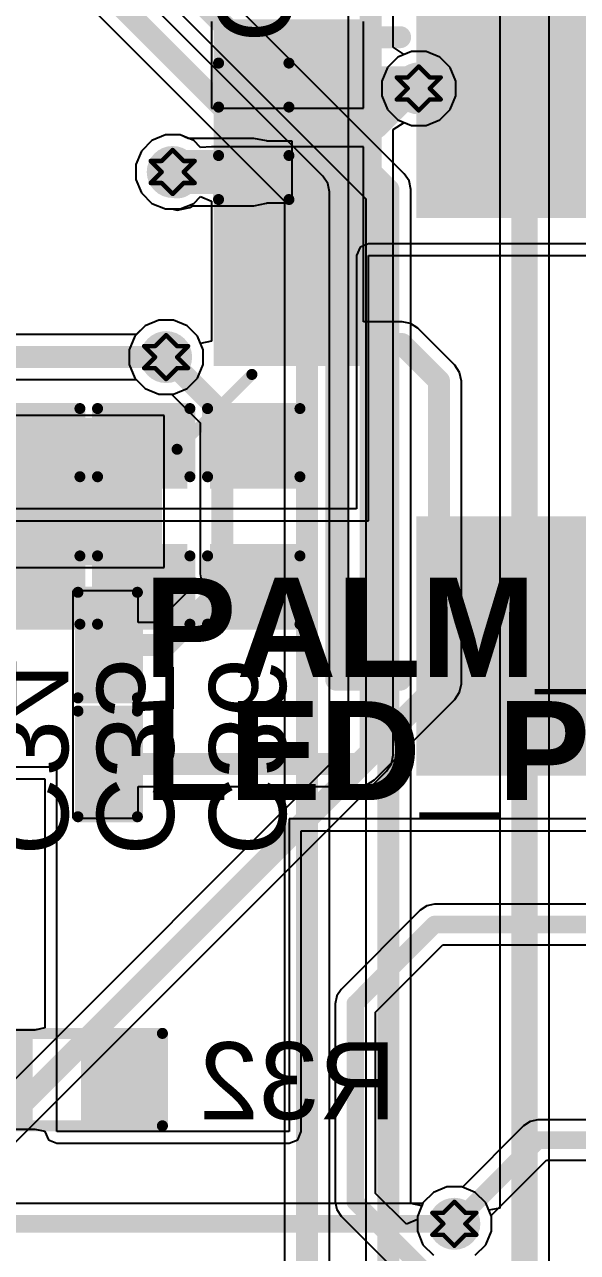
# Model space of a CAD drawing. Header units: inches. Extents: x -4 to 389, y 0 to 108.
# Drawn here: x 25.14 to 31.52, y 8.84 to 23.01 of the extents above; entities that cross this region are included whole.
import ezdxf

# ---------------------------------------------------------------- set-up
doc = ezdxf.new("R2010")
doc.units = ezdxf.units.IN
for name, color, linetype in [('Bottom Layer', 5, 'Continuous'), ('Bottom Overlay', 54, 'Continuous'), ('Bottom Paste', 16, 'Continuous'), ('Bottom Solder', 6, 'Continuous'), ('Drill Drawing', 1, 'Continuous'), ('Signal_1', 16, 'Continuous'), ('Signal_2', 76, 'Continuous'), ('Top Layer', 1, 'Continuous'), ('Top Overlay', 2, 'Continuous'), ('Top Paste', 8, 'Continuous'), ('Top Solder', 216, 'Continuous'), ('Via Holes', 16, 'Continuous')]:
    doc.layers.add(name, color=color, linetype=linetype)
doc.styles.add('Arial', font='', dxfattribs={"height": 0.2})
doc.styles.add('Arial_Bold', font='', dxfattribs={"height": 0.2})
doc.styles.get('Arial').set_extended_font_data('Arial')
doc.styles.get('Arial_Bold').set_extended_font_data('Arial', bold=True)

msp = doc.modelspace()

# ---------------------------------------------------------------- hatches: boundary and pattern name
at = {"layer": 'Bottom Layer'}
for points in [[(29.762, 20.882), (29.762, 23.672), (32.332, 23.672), (32.332, 20.882)], [(27.466, 22.479), (28.101, 22.479), (28.101, 22.022), (27.466, 22.022)], [(27.466, 21.539), (28.101, 21.539), (28.101, 21.082), (27.466, 21.082)], [(24.799, 18.479), (25.688, 18.479), (25.688, 17.717), (24.799, 17.717)], [(26.069, 18.479), (26.958, 18.479), (26.958, 17.717), (26.069, 17.717)], [(27.339, 18.479), (28.228, 18.479), (28.228, 17.717), (27.339, 17.717)], [(29.762, 14.442), (29.762, 17.232), (32.332, 17.232), (32.332, 14.442)], [(24.799, 16.955), (25.688, 16.955), (25.688, 16.193), (24.799, 16.193)], [(26.069, 16.955), (26.958, 16.955), (26.958, 16.193), (26.069, 16.193)], [(27.339, 16.955), (28.228, 16.955), (28.228, 16.193), (27.339, 16.193)], [(25.891, 10.389), (25.891, 11.278), (26.653, 11.278), (26.653, 10.389)]]:
    msp.add_hatch(color=5, dxfattribs=at).paths.add_polyline_path(points)
h = msp.add_hatch(color=5, dxfattribs=at)
edge = h.paths.add_edge_path()
edge.add_arc((29.688, 22.276), 0.3, 0, 360)
h = msp.add_hatch(color=5, dxfattribs=at)
edge = h.paths.add_edge_path()
edge.add_arc((26.848, 21.311), 0.3, 0, 360)
h = msp.add_hatch(color=5, dxfattribs=at)
edge = h.paths.add_edge_path()
edge.add_arc((26.772, 19.174), 0.3, 0, 360)
h = msp.add_hatch(color=5, dxfattribs=at)
edge = h.paths.add_edge_path()
edge.add_arc((30.099, 9.169), 0.3, 0, 360)
at = {"layer": 'Bottom Paste'}
for points in [[(29.762, 20.882), (29.762, 23.672), (32.332, 23.672), (32.332, 20.882)], [(27.466, 22.479), (28.101, 22.479), (28.101, 22.022), (27.466, 22.022)], [(27.466, 21.539), (28.101, 21.539), (28.101, 21.082), (27.466, 21.082)], [(24.799, 18.479), (25.688, 18.479), (25.688, 17.717), (24.799, 17.717)], [(26.069, 18.479), (26.958, 18.479), (26.958, 17.717), (26.069, 17.717)], [(27.339, 18.479), (28.228, 18.479), (28.228, 17.717), (27.339, 17.717)], [(29.762, 14.442), (29.762, 17.232), (32.332, 17.232), (32.332, 14.442)], [(24.799, 16.955), (25.688, 16.955), (25.688, 16.193), (24.799, 16.193)], [(26.069, 16.955), (26.958, 16.955), (26.958, 16.193), (26.069, 16.193)], [(27.339, 16.955), (28.228, 16.955), (28.228, 16.193), (27.339, 16.193)], [(25.891, 10.389), (25.891, 11.278), (26.653, 11.278), (26.653, 10.389)]]:
    msp.add_hatch(color=16, dxfattribs=at).paths.add_polyline_path(points)
at = {"layer": 'Bottom Solder'}
for points in [[(29.661, 20.781), (29.661, 23.774), (32.434, 23.774), (32.434, 20.781)], [(27.406, 22.539), (28.161, 22.539), (28.161, 21.962), (27.406, 21.962)], [(27.406, 21.599), (28.161, 21.599), (28.161, 21.022), (27.406, 21.022)], [(24.739, 18.539), (25.748, 18.539), (25.748, 17.657), (24.739, 17.657)], [(26.009, 18.539), (27.018, 18.539), (27.018, 17.657), (26.009, 17.657)], [(27.279, 18.539), (28.288, 18.539), (28.288, 17.657), (27.279, 17.657)], [(29.661, 14.341), (29.661, 17.334), (32.434, 17.334), (32.434, 14.341)], [(24.739, 17.015), (25.748, 17.015), (25.748, 16.133), (24.739, 16.133)], [(26.009, 17.015), (27.018, 17.015), (27.018, 16.133), (26.009, 16.133)], [(27.279, 17.015), (28.288, 17.015), (28.288, 16.133), (27.279, 16.133)], [(24.265, 10.287), (24.265, 11.379), (25.231, 11.379), (25.231, 10.287)], [(25.789, 10.287), (25.789, 11.379), (26.755, 11.379), (26.755, 10.287)]]:
    msp.add_hatch(color=6, dxfattribs=at).paths.add_polyline_path(points)
at = {"layer": 'Signal_1'}
h = msp.add_hatch(color=16, dxfattribs=at)
edge = h.paths.add_edge_path()
edge.add_arc((29.688, 22.276), 0.3, 0, 360)
h = msp.add_hatch(color=16, dxfattribs=at)
edge = h.paths.add_edge_path()
edge.add_arc((26.848, 21.311), 0.3, 0, 360)
h = msp.add_hatch(color=16, dxfattribs=at)
edge = h.paths.add_edge_path()
edge.add_arc((26.772, 19.174), 0.3, 0, 360)
h = msp.add_hatch(color=16, dxfattribs=at)
edge = h.paths.add_edge_path()
edge.add_arc((30.099, 9.169), 0.3, 0, 360)
at = {"layer": 'Signal_2'}
h = msp.add_hatch(color=76, dxfattribs=at)
edge = h.paths.add_edge_path()
edge.add_arc((29.688, 22.276), 0.3, 0, 360)
h = msp.add_hatch(color=76, dxfattribs=at)
edge = h.paths.add_edge_path()
edge.add_arc((26.848, 21.311), 0.3, 0, 360)
h = msp.add_hatch(color=76, dxfattribs=at)
edge = h.paths.add_edge_path()
edge.add_arc((26.772, 19.174), 0.3, 0, 360)
h = msp.add_hatch(color=76, dxfattribs=at)
edge = h.paths.add_edge_path()
edge.add_arc((30.099, 9.169), 0.3, 0, 360)
at = {"layer": 'Top Layer'}
for points in [[(28.922, 22.674), (27.422, 22.674), (27.422, 22.974), (28.922, 22.974)], [(28.922, 22.174), (27.422, 22.174), (27.422, 22.474), (28.922, 22.474)], [(28.922, 21.674), (27.422, 21.674), (27.422, 21.974), (28.922, 21.974)], [(28.922, 21.174), (27.422, 21.174), (27.422, 21.474), (28.922, 21.474)], [(28.922, 20.674), (27.422, 20.674), (27.422, 20.974), (28.922, 20.974)], [(28.922, 20.174), (27.422, 20.174), (27.422, 20.474), (28.922, 20.474)], [(28.922, 19.674), (27.422, 19.674), (27.422, 19.974), (28.922, 19.974)], [(28.922, 19.174), (27.422, 19.174), (27.422, 19.474), (28.922, 19.474)], [(25.622, 18.374), (25.622, 16.874), (25.322, 16.874), (25.322, 18.374)], [(26.122, 18.374), (26.122, 16.874), (25.822, 16.874), (25.822, 18.374)], [(26.622, 18.374), (26.622, 16.874), (26.322, 16.874), (26.322, 18.374)], [(26.322, 15.35), (25.822, 15.35), (25.822, 16.35), (26.322, 16.35)], [(26.322, 13.978), (25.822, 13.978), (25.822, 14.978), (26.322, 14.978)]]:
    msp.add_hatch(color=1, dxfattribs=at).paths.add_polyline_path(points)
h = msp.add_hatch(color=1, dxfattribs=at)
edge = h.paths.add_edge_path()
edge.add_arc((29.688, 22.276), 0.3, 0, 360)
h = msp.add_hatch(color=1, dxfattribs=at)
edge = h.paths.add_edge_path()
edge.add_arc((26.848, 21.311), 0.3, 0, 360)
h = msp.add_hatch(color=1, dxfattribs=at)
edge = h.paths.add_edge_path()
edge.add_arc((26.772, 19.174), 0.3, 0, 360)
h = msp.add_hatch(color=1, dxfattribs=at)
edge = h.paths.add_edge_path()
edge.add_arc((30.099, 9.169), 0.3, 0, 360)
at = {"layer": 'Top Paste'}
for points in [[(28.922, 22.674), (27.422, 22.674), (27.422, 22.974), (28.922, 22.974)], [(28.922, 22.174), (27.422, 22.174), (27.422, 22.474), (28.922, 22.474)], [(28.922, 21.674), (27.422, 21.674), (27.422, 21.974), (28.922, 21.974)], [(28.922, 21.174), (27.422, 21.174), (27.422, 21.474), (28.922, 21.474)], [(28.922, 20.674), (27.422, 20.674), (27.422, 20.974), (28.922, 20.974)], [(28.922, 20.174), (27.422, 20.174), (27.422, 20.474), (28.922, 20.474)], [(28.922, 19.674), (27.422, 19.674), (27.422, 19.974), (28.922, 19.974)], [(28.922, 19.174), (27.422, 19.174), (27.422, 19.474), (28.922, 19.474)], [(25.622, 18.374), (25.622, 16.874), (25.322, 16.874), (25.322, 18.374)], [(26.122, 18.374), (26.122, 16.874), (25.822, 16.874), (25.822, 18.374)], [(26.622, 18.374), (26.622, 16.874), (26.322, 16.874), (26.322, 18.374)], [(26.322, 15.35), (25.822, 15.35), (25.822, 16.35), (26.322, 16.35)], [(26.322, 13.978), (25.822, 13.978), (25.822, 14.978), (26.322, 14.978)]]:
    msp.add_hatch(color=8, dxfattribs=at).paths.add_polyline_path(points)
at = {"layer": 'Top Solder'}
for points in [[(29.024, 22.572), (27.321, 22.572), (27.321, 23.075), (29.024, 23.075)], [(29.024, 22.072), (27.321, 22.072), (27.321, 22.575), (29.024, 22.575)], [(29.024, 21.572), (27.321, 21.572), (27.321, 22.075), (29.024, 22.075)], [(29.024, 21.072), (27.321, 21.072), (27.321, 21.575), (29.024, 21.575)], [(29.024, 20.572), (27.321, 20.572), (27.321, 21.075), (29.024, 21.075)], [(29.024, 20.072), (27.321, 20.072), (27.321, 20.575), (29.024, 20.575)], [(29.024, 19.572), (27.321, 19.572), (27.321, 20.075), (29.024, 20.075)], [(29.024, 19.072), (27.321, 19.072), (27.321, 19.575), (29.024, 19.575)], [(25.224, 18.475), (25.224, 16.772), (24.721, 16.772), (24.721, 18.475)], [(25.724, 18.475), (25.724, 16.772), (25.221, 16.772), (25.221, 18.475)], [(26.224, 18.475), (26.224, 16.772), (25.721, 16.772), (25.721, 18.475)], [(26.724, 18.475), (26.724, 16.772), (26.221, 16.772), (26.221, 18.475)], [(26.424, 15.248), (25.721, 15.248), (25.721, 16.451), (26.424, 16.451)], [(26.424, 13.876), (25.721, 13.876), (25.721, 15.08), (26.424, 15.08)]]:
    msp.add_hatch(color=216, dxfattribs=at).paths.add_polyline_path(points)
at = {"layer": 'Via Holes'}
h = msp.add_hatch(color=7, dxfattribs=at)
edge = h.paths.add_edge_path()
edge.add_arc((29.688, 22.276), 0.15, 0, 360)
h = msp.add_hatch(color=7, dxfattribs=at)
edge = h.paths.add_edge_path()
edge.add_arc((26.848, 21.311), 0.15, 0, 360)
h = msp.add_hatch(color=7, dxfattribs=at)
edge = h.paths.add_edge_path()
edge.add_arc((26.772, 19.174), 0.15, 0, 360)
h = msp.add_hatch(color=7, dxfattribs=at)
edge = h.paths.add_edge_path()
edge.add_arc((30.099, 9.169), 0.15, 0, 360)

# ---------------------------------------------------------------- linework, layer by layer
at = {"layer": 'Bottom Layer'}
for p, q in [((26.763, 21.738), (26.606, 21.673)), ((26.933, 21.738), (26.763, 21.738)), ((27.025, 21.699), (26.933, 21.738)), ((27.783, 21.699), (27.025, 21.699)), ((27.932, 21.67), (27.783, 21.699)), ((26.486, 21.552), (26.421, 21.396)), ((26.606, 21.673), (26.486, 21.552)), ((27.937, 21.666), (27.932, 21.67)), ((28.228, 21.666), (27.937, 21.666)), ((28.228, 20.955), (28.228, 21.666)), ((26.421, 21.396), (26.421, 21.226)), ((26.421, 21.226), (26.486, 21.069)), ((26.486, 21.069), (26.606, 20.949)), ((26.606, 20.949), (26.763, 20.884)), ((26.763, 20.884), (26.838, 20.884)), ((26.838, 20.884), (26.898, 20.872)), ((26.898, 20.872), (27.047, 20.901)), ((27.047, 20.901), (27.079, 20.922)), ((27.079, 20.922), (27.783, 20.922)), ((27.783, 20.922), (27.932, 20.952)), ((27.932, 20.952), (27.937, 20.955)), ((27.937, 20.955), (28.228, 20.955)), ((29.011, 20.443), (28.971, 20.345)), ((29.108, 20.483), (29.011, 20.443)), ((38.689, 20.483), (29.108, 20.483)), ((28.971, 20.345), (28.971, 17.423)), ((29.108, 17.285), (29.108, 20.345)), ((29.108, 20.345), (38.689, 20.345)), ((26.687, 19.601), (26.53, 19.536)), ((26.857, 19.601), (26.687, 19.601)), ((27.013, 19.536), (26.857, 19.601)), ((26.53, 19.536), (26.41, 19.416)), ((27.134, 19.416), (27.013, 19.536)), ((26.41, 19.416), (26.345, 19.259)), ((27.199, 19.259), (27.134, 19.416)), ((26.345, 19.259), (26.345, 19.089)), ((27.199, 19.089), (27.199, 19.259)), ((26.345, 19.089), (26.41, 18.932)), ((27.134, 18.932), (27.199, 19.089)), ((26.41, 18.932), (26.53, 18.812)), ((27.013, 18.812), (27.134, 18.932)), ((26.53, 18.812), (26.687, 18.747)), ((26.687, 18.747), (26.857, 18.747)), ((26.857, 18.747), (27.013, 18.812)), ((28.971, 17.423), (21.236, 17.423)), ((21.236, 17.285), (29.108, 17.285)), ((25.51, 14.442), (21.769, 14.442)), ((25.51, 10.236), (25.51, 14.442)), ((22.058, 14.305), (25.373, 14.305)), ((25.373, 14.305), (25.373, 11.43)), ((43.136, 13.843), (28.194, 13.843)), ((28.194, 13.843), (28.194, 10.236)), ((28.331, 10.236), (28.331, 13.706)), ((28.331, 13.706), (42.948, 13.706)), ((29.706, 12.789), (28.791, 11.874)), ((29.781, 12.839), (29.706, 12.789)), ((29.87, 12.857), (29.781, 12.839)), ((42.559, 12.857), (29.87, 12.857)), ((29.189, 11.613), (29.967, 12.391)), ((29.967, 12.391), (42.559, 12.391)), ((28.741, 11.799), (28.723, 11.709)), ((28.791, 11.874), (28.741, 11.799)), ((28.723, 11.709), (28.723, 9.423)), ((29.189, 9.52), (29.189, 11.613)), ((25.256, 11.405), (24.24, 11.405)), ((25.373, 11.43), (25.256, 11.405)), ((25.256, 11.405), (25.256, 11.405)), ((30.975, 10.35), (30.899, 10.299)), ((31.064, 10.368), (30.975, 10.35)), ((42.559, 10.368), (31.064, 10.368)), ((24.24, 10.262), (25.256, 10.262)), ((25.256, 10.262), (25.256, 10.262)), ((25.256, 10.262), (25.373, 10.237)), ((25.373, 10.237), (25.373, 10.236)), ((25.373, 10.236), (25.413, 10.139)), ((28.194, 10.236), (25.51, 10.236)), ((28.291, 10.139), (28.331, 10.236)), ((30.899, 10.299), (30.193, 9.593)), ((25.413, 10.139), (25.51, 10.099)), ((25.51, 10.099), (28.194, 10.099)), ((28.194, 10.099), (28.291, 10.139)), ((30.522, 9.263), (31.161, 9.902)), ((31.161, 9.902), (42.559, 9.902)), ((29.545, 9.164), (29.189, 9.52)), ((29.857, 9.531), (29.737, 9.411)), ((30.014, 9.596), (29.857, 9.531)), ((30.184, 9.596), (30.014, 9.596)), ((30.193, 9.593), (30.184, 9.596)), ((28.723, 9.423), (28.741, 9.334)), ((29.737, 9.411), (29.672, 9.254)), ((28.741, 9.334), (28.791, 9.259)), ((28.791, 9.259), (29.676, 8.374)), ((29.672, 9.217), (29.545, 9.164)), ((29.672, 9.254), (29.672, 9.217)), ((30.526, 9.254), (30.522, 9.263)), ((30.526, 9.084), (30.526, 9.254)), ((30.461, 8.928), (30.526, 9.084)), ((30.341, 8.807), (30.461, 8.928))]:
    msp.add_line(p, q, dxfattribs=at)
for points, const_width in [([(28.101, 22.276), (29.688, 22.276)], 0.508), ([(26.898, 21.26), (26.949, 21.311)], 0.508), ([(26.949, 21.311), (27.783, 21.311)], 0.508), ([(28.956, 11.709), (29.87, 12.624)], 0.203), ([(29.87, 12.624), (43.586, 12.624)], 0.203), ([(28.956, 9.423), (28.956, 11.709)], 0.203), ([(30.099, 9.169), (31.064, 10.135)], 0.203), ([(31.064, 10.135), (43.485, 10.135)], 0.203), ([(28.956, 9.423), (30.099, 8.28)], 0.203)]:
    msp.add_lwpolyline(points, dxfattribs=dict(at, const_width=const_width))
for points, const_width in [([(27.974, 22.276, 1), (28.228, 22.276, 1)], 0.254), ([(29.561, 22.276, 1), (29.815, 22.276, 1)], 0.254), ([(26.822, 21.311, 1), (27.076, 21.311, 1)], 0.254), ([(26.822, 21.311, 1), (27.076, 21.311, 1)], 0.254), ([(27.656, 21.311, 1), (27.91, 21.311, 1)], 0.254), ([(26.771, 21.26, 1), (27.025, 21.26, 1)], 0.254), ([(29.82, 12.624, 1), (29.921, 12.624, 1)], 0.102), ([(29.82, 12.624, 1), (29.921, 12.624, 1)], 0.102), ([(28.905, 11.709, 1), (29.007, 11.709, 1)], 0.102), ([(28.905, 11.709, 1), (29.007, 11.709, 1)], 0.102), ([(31.013, 10.135, 1), (31.115, 10.135, 1)], 0.102), ([(31.013, 10.135, 1), (31.115, 10.135, 1)], 0.102), ([(28.905, 9.423, 1), (29.007, 9.423, 1)], 0.102), ([(28.905, 9.423, 1), (29.007, 9.423, 1)], 0.102), ([(30.048, 9.169, 1), (30.15, 9.169, 1)], 0.102)]:
    msp.add_lwpolyline(points, format="xyb", close=True, dxfattribs=dict(at, const_width=const_width))
at = {"layer": 'Bottom Overlay'}
for points, const_width in [([(28.736, 22.867), (29.472, 22.867)], 0.254), ([(28.736, 15.45), (28.736, 22.867)], 0.254), ([(27.377, 22.06), (27.377, 22.568)], 0.127), ([(27.377, 22.568), (28.19, 22.568)], 0.127), ([(28.19, 22.06), (28.19, 22.568)], 0.127), ([(27.377, 20.993), (27.377, 21.501)], 0.127), ([(28.19, 20.993), (28.19, 21.501)], 0.127), ([(27.377, 20.993), (28.19, 20.993)], 0.127), ([(24.71, 18.58), (25.777, 18.58)], 0.127), ([(25.777, 17.793), (25.777, 18.58)], 0.127), ([(25.98, 17.793), (25.98, 18.58)], 0.127), ([(25.98, 18.58), (27.047, 18.58)], 0.127), ([(27.047, 17.793), (27.047, 18.58)], 0.127), ([(27.25, 17.793), (27.25, 18.58)], 0.127), ([(27.25, 18.58), (28.317, 18.58)], 0.127), ([(28.317, 17.793), (28.317, 18.58)], 0.127), ([(25.777, 16.091), (25.777, 16.879)], 0.127), ([(25.98, 16.091), (25.98, 16.879)], 0.127), ([(27.047, 16.091), (27.047, 16.879)], 0.127), ([(27.25, 16.091), (27.25, 16.879)], 0.127), ([(28.317, 16.091), (28.317, 16.879)], 0.127), ([(24.71, 16.091), (25.777, 16.091)], 0.127), ([(25.98, 16.091), (27.047, 16.091)], 0.127), ([(27.25, 16.091), (28.317, 16.091)], 0.127), ([(28.736, 15.45), (29.472, 15.45)], 0.254), ([(24.291, 11.367), (26.729, 11.367)], 0.127), ([(26.729, 10.3), (26.729, 11.367)], 0.127), ([(24.291, 10.3), (26.729, 10.3)], 0.127)]:
    msp.add_lwpolyline(points, dxfattribs=dict(at, const_width=const_width))
for points, const_width in [([(28.672, 22.867, 1), (28.799, 22.867, 1)], 0.127), ([(28.672, 22.867, 1), (28.799, 22.867, 1)], 0.127), ([(29.409, 22.867, 1), (29.536, 22.867, 1)], 0.127), ([(27.345, 22.568, 1), (27.409, 22.568, 1)], 0.0635), ([(27.345, 22.568, 1), (27.409, 22.568, 1)], 0.0635), ([(28.158, 22.568, 1), (28.221, 22.568, 1)], 0.0635), ([(28.158, 22.568, 1), (28.221, 22.568, 1)], 0.0635), ([(27.345, 22.06, 1), (27.409, 22.06, 1)], 0.0635), ([(28.158, 22.06, 1), (28.221, 22.06, 1)], 0.0635), ([(27.345, 21.501, 1), (27.409, 21.501, 1)], 0.0635), ([(28.158, 21.501, 1), (28.221, 21.501, 1)], 0.0635), ([(27.345, 20.993, 1), (27.409, 20.993, 1)], 0.0635), ([(27.345, 20.993, 1), (27.409, 20.993, 1)], 0.0635), ([(28.158, 20.993, 1), (28.221, 20.993, 1)], 0.0635), ([(28.158, 20.993, 1), (28.221, 20.993, 1)], 0.0635), ([(25.745, 18.58, 1), (25.808, 18.58, 1)], 0.0635), ([(25.745, 18.58, 1), (25.808, 18.58, 1)], 0.0635), ([(25.948, 18.58, 1), (26.012, 18.58, 1)], 0.0635), ([(25.948, 18.58, 1), (26.012, 18.58, 1)], 0.0635), ([(27.015, 18.58, 1), (27.078, 18.58, 1)], 0.0635), ([(27.015, 18.58, 1), (27.078, 18.58, 1)], 0.0635), ([(27.218, 18.58, 1), (27.282, 18.58, 1)], 0.0635), ([(27.218, 18.58, 1), (27.282, 18.58, 1)], 0.0635), ([(28.285, 18.58, 1), (28.348, 18.58, 1)], 0.0635), ([(28.285, 18.58, 1), (28.348, 18.58, 1)], 0.0635), ([(25.745, 17.793, 1), (25.808, 17.793, 1)], 0.0635), ([(25.948, 17.793, 1), (26.012, 17.793, 1)], 0.0635), ([(27.015, 17.793, 1), (27.078, 17.793, 1)], 0.0635), ([(27.218, 17.793, 1), (27.282, 17.793, 1)], 0.0635), ([(28.285, 17.793, 1), (28.348, 17.793, 1)], 0.0635), ([(25.745, 16.879, 1), (25.808, 16.879, 1)], 0.0635), ([(25.948, 16.879, 1), (26.012, 16.879, 1)], 0.0635), ([(27.015, 16.879, 1), (27.078, 16.879, 1)], 0.0635), ([(27.218, 16.879, 1), (27.282, 16.879, 1)], 0.0635), ([(28.285, 16.879, 1), (28.348, 16.879, 1)], 0.0635), ([(25.745, 16.091, 1), (25.808, 16.091, 1)], 0.0635), ([(25.745, 16.091, 1), (25.808, 16.091, 1)], 0.0635), ([(25.948, 16.091, 1), (26.012, 16.091, 1)], 0.0635), ([(25.948, 16.091, 1), (26.012, 16.091, 1)], 0.0635), ([(27.015, 16.091, 1), (27.078, 16.091, 1)], 0.0635), ([(27.015, 16.091, 1), (27.078, 16.091, 1)], 0.0635), ([(27.218, 16.091, 1), (27.282, 16.091, 1)], 0.0635), ([(27.218, 16.091, 1), (27.282, 16.091, 1)], 0.0635), ([(28.285, 16.091, 1), (28.348, 16.091, 1)], 0.0635), ([(28.285, 16.091, 1), (28.348, 16.091, 1)], 0.0635), ([(28.672, 15.45, 1), (28.799, 15.45, 1)], 0.127), ([(28.672, 15.45, 1), (28.799, 15.45, 1)], 0.127), ([(29.409, 15.45, 1), (29.536, 15.45, 1)], 0.127), ([(26.697, 11.367, 1), (26.761, 11.367, 1)], 0.0635), ([(26.697, 11.367, 1), (26.761, 11.367, 1)], 0.0635), ([(26.697, 10.3, 1), (26.761, 10.3, 1)], 0.0635), ([(26.697, 10.3, 1), (26.761, 10.3, 1)], 0.0635)]:
    msp.add_lwpolyline(points, format="xyb", close=True, dxfattribs=dict(at, const_width=const_width))
at = {"layer": 'Drill Drawing', "const_width": 0.0508}
for points in [[(29.561, 22.403), (29.688, 22.53)], [(29.688, 22.53), (29.815, 22.403)], [(29.434, 22.403), (29.561, 22.276)], [(29.434, 22.403), (29.561, 22.403)], [(29.815, 22.403), (29.942, 22.403)], [(29.815, 22.276), (29.942, 22.403)], [(29.434, 22.149), (29.561, 22.276)], [(29.815, 22.276), (29.942, 22.149)], [(29.434, 22.149), (29.561, 22.149)], [(29.561, 22.149), (29.688, 22.022)], [(29.688, 22.022), (29.815, 22.149)], [(29.815, 22.149), (29.942, 22.149)], [(26.721, 21.438), (26.848, 21.565)], [(26.848, 21.565), (26.975, 21.438)], [(26.594, 21.438), (26.721, 21.311)], [(26.594, 21.438), (26.721, 21.438)], [(26.975, 21.438), (27.102, 21.438)], [(26.975, 21.311), (27.102, 21.438)], [(26.594, 21.184), (26.721, 21.311)], [(26.975, 21.311), (27.102, 21.184)], [(26.594, 21.184), (26.721, 21.184)], [(26.721, 21.184), (26.848, 21.057)], [(26.848, 21.057), (26.975, 21.184)], [(26.975, 21.184), (27.102, 21.184)], [(26.645, 19.301), (26.772, 19.428)], [(26.772, 19.428), (26.899, 19.301)], [(26.518, 19.301), (26.645, 19.174)], [(26.518, 19.301), (26.645, 19.301)], [(26.899, 19.301), (27.026, 19.301)], [(26.899, 19.174), (27.026, 19.301)], [(26.518, 19.047), (26.645, 19.174)], [(26.899, 19.174), (27.026, 19.047)], [(26.518, 19.047), (26.645, 19.047)], [(26.645, 19.047), (26.772, 18.92)], [(26.772, 18.92), (26.899, 19.047)], [(26.899, 19.047), (27.026, 19.047)], [(29.972, 9.296), (30.099, 9.423)], [(30.099, 9.423), (30.226, 9.296)], [(29.845, 9.296), (29.972, 9.169)], [(29.845, 9.296), (29.972, 9.296)], [(30.226, 9.296), (30.353, 9.296)], [(30.226, 9.169), (30.353, 9.296)], [(29.845, 9.042), (29.972, 9.169)], [(30.226, 9.169), (30.353, 9.042)], [(29.845, 9.042), (29.972, 9.042)], [(29.972, 9.042), (30.099, 8.915)], [(30.099, 8.915), (30.226, 9.042)], [(30.226, 9.042), (30.353, 9.042)]]:
    msp.add_lwpolyline(points, dxfattribs=at)
at = {"layer": 'Drill Drawing', "const_width": 0.0254}
for points in [[(29.675, 22.53, 1), (29.7, 22.53, 1)], [(29.675, 22.53, 1), (29.7, 22.53, 1)], [(29.421, 22.403, 1), (29.446, 22.403, 1)], [(29.421, 22.403, 1), (29.446, 22.403, 1)], [(29.548, 22.403, 1), (29.573, 22.403, 1)], [(29.548, 22.403, 1), (29.573, 22.403, 1)], [(29.802, 22.403, 1), (29.827, 22.403, 1)], [(29.802, 22.403, 1), (29.827, 22.403, 1)], [(29.929, 22.403, 1), (29.954, 22.403, 1)], [(29.929, 22.403, 1), (29.954, 22.403, 1)], [(29.548, 22.276, 1), (29.573, 22.276, 1)], [(29.548, 22.276, 1), (29.573, 22.276, 1)], [(29.802, 22.276, 1), (29.827, 22.276, 1)], [(29.802, 22.276, 1), (29.827, 22.276, 1)], [(29.421, 22.149, 1), (29.446, 22.149, 1)], [(29.421, 22.149, 1), (29.446, 22.149, 1)], [(29.548, 22.149, 1), (29.573, 22.149, 1)], [(29.548, 22.149, 1), (29.573, 22.149, 1)], [(29.802, 22.149, 1), (29.827, 22.149, 1)], [(29.802, 22.149, 1), (29.827, 22.149, 1)], [(29.929, 22.149, 1), (29.954, 22.149, 1)], [(29.929, 22.149, 1), (29.954, 22.149, 1)], [(29.675, 22.022, 1), (29.7, 22.022, 1)], [(29.675, 22.022, 1), (29.7, 22.022, 1)], [(26.835, 21.565, 1), (26.86, 21.565, 1)], [(26.835, 21.565, 1), (26.86, 21.565, 1)], [(26.581, 21.438, 1), (26.607, 21.438, 1)], [(26.581, 21.438, 1), (26.607, 21.438, 1)], [(26.708, 21.438, 1), (26.733, 21.438, 1)], [(26.708, 21.438, 1), (26.733, 21.438, 1)], [(26.962, 21.438, 1), (26.988, 21.438, 1)], [(26.962, 21.438, 1), (26.988, 21.438, 1)], [(27.089, 21.438, 1), (27.114, 21.438, 1)], [(27.089, 21.438, 1), (27.114, 21.438, 1)], [(26.708, 21.311, 1), (26.733, 21.311, 1)], [(26.708, 21.311, 1), (26.733, 21.311, 1)], [(26.962, 21.311, 1), (26.988, 21.311, 1)], [(26.962, 21.311, 1), (26.988, 21.311, 1)], [(26.581, 21.184, 1), (26.607, 21.184, 1)], [(26.581, 21.184, 1), (26.607, 21.184, 1)], [(26.708, 21.184, 1), (26.733, 21.184, 1)], [(26.708, 21.184, 1), (26.733, 21.184, 1)], [(26.962, 21.184, 1), (26.988, 21.184, 1)], [(26.962, 21.184, 1), (26.988, 21.184, 1)], [(27.089, 21.184, 1), (27.114, 21.184, 1)], [(27.089, 21.184, 1), (27.114, 21.184, 1)], [(26.835, 21.057, 1), (26.86, 21.057, 1)], [(26.835, 21.057, 1), (26.86, 21.057, 1)], [(26.759, 19.428, 1), (26.784, 19.428, 1)], [(26.759, 19.428, 1), (26.784, 19.428, 1)], [(26.505, 19.301, 1), (26.53, 19.301, 1)], [(26.505, 19.301, 1), (26.53, 19.301, 1)], [(26.632, 19.301, 1), (26.657, 19.301, 1)], [(26.632, 19.301, 1), (26.657, 19.301, 1)], [(26.886, 19.301, 1), (26.911, 19.301, 1)], [(26.886, 19.301, 1), (26.911, 19.301, 1)], [(27.013, 19.301, 1), (27.038, 19.301, 1)], [(27.013, 19.301, 1), (27.038, 19.301, 1)], [(26.632, 19.174, 1), (26.657, 19.174, 1)], [(26.632, 19.174, 1), (26.657, 19.174, 1)], [(26.886, 19.174, 1), (26.911, 19.174, 1)], [(26.886, 19.174, 1), (26.911, 19.174, 1)], [(26.505, 19.047, 1), (26.53, 19.047, 1)], [(26.505, 19.047, 1), (26.53, 19.047, 1)], [(26.632, 19.047, 1), (26.657, 19.047, 1)], [(26.632, 19.047, 1), (26.657, 19.047, 1)], [(26.886, 19.047, 1), (26.911, 19.047, 1)], [(26.886, 19.047, 1), (26.911, 19.047, 1)], [(27.013, 19.047, 1), (27.038, 19.047, 1)], [(27.013, 19.047, 1), (27.038, 19.047, 1)], [(26.759, 18.92, 1), (26.784, 18.92, 1)], [(26.759, 18.92, 1), (26.784, 18.92, 1)], [(30.086, 9.423, 1), (30.112, 9.423, 1)], [(30.086, 9.423, 1), (30.112, 9.423, 1)], [(29.832, 9.296, 1), (29.858, 9.296, 1)], [(29.832, 9.296, 1), (29.858, 9.296, 1)], [(29.959, 9.296, 1), (29.985, 9.296, 1)], [(29.959, 9.296, 1), (29.985, 9.296, 1)], [(30.213, 9.296, 1), (30.239, 9.296, 1)], [(30.213, 9.296, 1), (30.239, 9.296, 1)], [(30.34, 9.296, 1), (30.366, 9.296, 1)], [(30.34, 9.296, 1), (30.366, 9.296, 1)], [(29.959, 9.169, 1), (29.985, 9.169, 1)], [(29.959, 9.169, 1), (29.985, 9.169, 1)], [(30.213, 9.169, 1), (30.239, 9.169, 1)], [(30.213, 9.169, 1), (30.239, 9.169, 1)], [(29.832, 9.042, 1), (29.858, 9.042, 1)], [(29.832, 9.042, 1), (29.858, 9.042, 1)], [(29.959, 9.042, 1), (29.985, 9.042, 1)], [(29.959, 9.042, 1), (29.985, 9.042, 1)], [(30.086, 8.915, 1), (30.112, 8.915, 1)], [(30.086, 8.915, 1), (30.112, 8.915, 1)], [(30.213, 9.042, 1), (30.239, 9.042, 1)], [(30.213, 9.042, 1), (30.239, 9.042, 1)], [(30.34, 9.042, 1), (30.366, 9.042, 1)], [(30.34, 9.042, 1), (30.366, 9.042, 1)]]:
    msp.add_lwpolyline(points, format="xyb", close=True, dxfattribs=at)
at = {"layer": 'Signal_1'}
for p, q in [((28.875, 26.162), (28.875, 14.687)), ((29.393, 22.751), (29.393, 26.055)), ((29.52, 22.669), (29.393, 22.751)), ((29.603, 22.703), (29.52, 22.669)), ((29.773, 22.703), (29.603, 22.703)), ((29.93, 22.638), (29.773, 22.703)), ((30.05, 22.518), (29.93, 22.638)), ((30.115, 22.361), (30.05, 22.518)), ((30.115, 22.191), (30.115, 22.361)), ((30.05, 22.034), (30.115, 22.191)), ((29.93, 21.914), (30.05, 22.034)), ((29.393, 21.801), (29.52, 21.883)), ((29.52, 21.883), (29.603, 21.849)), ((29.603, 21.849), (29.773, 21.849)), ((29.773, 21.849), (29.93, 21.914)), ((29.393, 14.58), (29.393, 21.801)), ((26.687, 19.601), (26.53, 19.536)), ((26.857, 19.601), (26.687, 19.601)), ((27.013, 19.536), (26.857, 19.601)), ((26.427, 19.433), (18.778, 19.433)), ((26.53, 19.536), (26.427, 19.433)), ((27.134, 19.416), (27.013, 19.536)), ((27.199, 19.259), (27.134, 19.416)), ((27.199, 19.089), (27.199, 19.259)), ((27.134, 18.932), (27.199, 19.089)), ((18.67, 18.915), (26.427, 18.915)), ((26.427, 18.915), (26.53, 18.812)), ((27.013, 18.812), (27.134, 18.932)), ((26.53, 18.812), (26.687, 18.747)), ((26.687, 18.747), (26.857, 18.747)), ((26.857, 18.747), (27.013, 18.812)), ((28.875, 14.687), (19.197, 5.009)), ((29.317, 14.396), (29.373, 14.48)), ((29.373, 14.48), (29.393, 14.58)), ((19.563, 4.643), (29.317, 14.396)), ((29.857, 9.531), (29.737, 9.411)), ((30.014, 9.596), (29.857, 9.531)), ((30.184, 9.596), (30.014, 9.596)), ((30.341, 9.531), (30.184, 9.596)), ((30.461, 9.411), (30.341, 9.531)), ((29.737, 9.411), (29.672, 9.254)), ((30.526, 9.254), (30.461, 9.411)), ((29.672, 9.254), (29.672, 9.084)), ((30.526, 9.084), (30.526, 9.254)), ((29.672, 9.084), (29.737, 8.928)), ((30.461, 8.928), (30.526, 9.084)), ((29.737, 8.928), (29.857, 8.807)), ((30.341, 8.807), (30.461, 8.928))]:
    msp.add_line(p, q, dxfattribs=at)
at = {"layer": 'Signal_1', "const_width": 0.254}
for points in [[(29.134, 14.58), (29.134, 26.162)], [(18.67, 19.174), (26.772, 19.174)], [(19.38, 4.826), (29.134, 14.58)]]:
    msp.add_lwpolyline(points, dxfattribs=at)
at = {"layer": 'Signal_1', "const_width": 0.127}
for points in [[(26.708, 19.174, 1), (26.835, 19.174, 1)], [(29.07, 14.58, 1), (29.197, 14.58, 1)], [(29.07, 14.58, 1), (29.197, 14.58, 1)]]:
    msp.add_lwpolyline(points, format="xyb", close=True, dxfattribs=at)
at = {"layer": 'Signal_2'}
for p, q in [((25.344, 24.735), (29.078, 21)), ((29.52, 21.291), (26.015, 24.795)), ((28.582, 21.263), (25.456, 24.389)), ((25.166, 23.947), (28.14, 20.973)), ((29.603, 22.703), (29.446, 22.638)), ((29.773, 22.703), (29.603, 22.703)), ((29.93, 22.638), (29.773, 22.703)), ((29.446, 22.638), (29.326, 22.518)), ((30.05, 22.518), (29.93, 22.638)), ((29.326, 22.518), (29.261, 22.361)), ((30.115, 22.361), (30.05, 22.518)), ((29.261, 22.361), (29.261, 22.191)), ((30.115, 22.191), (30.115, 22.361)), ((29.261, 22.191), (29.326, 22.034)), ((30.05, 22.034), (30.115, 22.191)), ((29.326, 22.034), (29.446, 21.914)), ((29.93, 21.914), (30.05, 22.034)), ((29.446, 21.914), (29.603, 21.849)), ((29.603, 21.849), (29.773, 21.849)), ((29.773, 21.849), (29.93, 21.914)), ((28.639, 21.179), (28.582, 21.263)), ((29.576, 21.207), (29.52, 21.291)), ((28.658, 21.08), (28.639, 21.179)), ((29.596, 21.107), (29.576, 21.207)), ((28.658, 6.1), (28.658, 21.08)), ((29.078, 21), (29.078, 7.874)), ((29.596, 9.403), (29.596, 21.107)), ((28.14, 20.973), (28.14, 5.992)), ((26.687, 19.601), (26.53, 19.536)), ((26.857, 19.601), (26.687, 19.601)), ((27.013, 19.536), (26.857, 19.601)), ((26.53, 19.536), (26.41, 19.416)), ((27.134, 19.416), (27.013, 19.536)), ((26.41, 19.416), (26.345, 19.259)), ((27.199, 19.259), (27.134, 19.416)), ((26.345, 19.259), (26.345, 19.089)), ((27.199, 19.089), (27.199, 19.259)), ((26.345, 19.089), (26.41, 18.932)), ((27.134, 18.932), (27.199, 19.089)), ((26.41, 18.932), (26.53, 18.812)), ((27.013, 18.812), (27.134, 18.932)), ((26.53, 18.812), (26.687, 18.747)), ((26.687, 18.747), (26.857, 18.747)), ((26.857, 18.747), (27.013, 18.812)), ((29.857, 9.531), (29.737, 9.411)), ((30.014, 9.596), (29.857, 9.531)), ((30.184, 9.596), (30.014, 9.596)), ((30.341, 9.531), (30.184, 9.596)), ((30.461, 9.411), (30.341, 9.531)), ((29.723, 9.377), (29.596, 9.403)), ((29.737, 9.411), (29.723, 9.377)), ((30.526, 9.254), (30.461, 9.411)), ((30.526, 9.084), (30.526, 9.254)), ((30.461, 8.928), (30.526, 9.084)), ((30.341, 8.807), (30.461, 8.928))]:
    msp.add_line(p, q, dxfattribs=at)
at = {"layer": 'Signal_2', "const_width": 0.254}
for points in [[(25.451, 24.994), (29.337, 21.107)], [(25.273, 24.206), (28.399, 21.08)], [(28.399, 5.992), (28.399, 21.08)], [(29.337, 7.874), (29.337, 21.107)]]:
    msp.add_lwpolyline(points, dxfattribs=at)
at = {"layer": 'Signal_2', "const_width": 0.127}
for points in [[(28.336, 21.08, 1), (28.463, 21.08, 1)], [(28.336, 21.08, 1), (28.463, 21.08, 1)], [(29.274, 21.107, 1), (29.401, 21.107, 1)], [(29.274, 21.107, 1), (29.401, 21.107, 1)]]:
    msp.add_lwpolyline(points, format="xyb", close=True, dxfattribs=at)
at = {"layer": 'Top Layer'}
for p, q in [((31.193, 8.222), (31.193, 26.627)), ((30.623, 24.471), (30.623, 9.351)), ((27.295, 23.047), (27.295, 22.047)), ((29.049, 22.047), (29.049, 23.047)), ((27.295, 22.047), (29.049, 22.047)), ((26.763, 21.738), (26.606, 21.673)), ((26.933, 21.738), (26.763, 21.738)), ((27.09, 21.673), (26.933, 21.738)), ((26.486, 21.552), (26.421, 21.396)), ((26.606, 21.673), (26.486, 21.552)), ((27.168, 21.594), (27.09, 21.673)), ((27.295, 21.601), (27.168, 21.594)), ((29.049, 21.601), (27.295, 21.601)), ((27.295, 21.601), (27.295, 21.601)), ((29.049, 20.547), (29.049, 21.601)), ((26.421, 21.396), (26.421, 21.226)), ((26.421, 21.226), (26.486, 21.069)), ((26.486, 21.069), (26.606, 20.949)), ((27.09, 20.949), (27.168, 21.027)), ((27.168, 21.027), (27.295, 20.975)), ((26.606, 20.949), (26.763, 20.884)), ((26.763, 20.884), (26.933, 20.884)), ((26.933, 20.884), (27.09, 20.949)), ((27.295, 20.975), (27.295, 20.547)), ((27.295, 20.547), (27.295, 19.357)), ((29.049, 19.583), (29.049, 20.547)), ((26.687, 19.601), (26.53, 19.536)), ((26.857, 19.601), (26.687, 19.601)), ((27.013, 19.536), (26.857, 19.601)), ((29.495, 19.583), (29.049, 19.583)), ((29.594, 19.563), (29.495, 19.583)), ((29.678, 19.507), (29.594, 19.563)), ((26.53, 19.536), (26.41, 19.416)), ((27.134, 19.416), (27.013, 19.536)), ((30.104, 19.081), (29.678, 19.507)), ((26.41, 19.416), (26.345, 19.259)), ((27.168, 19.332), (27.134, 19.416)), ((27.295, 19.357), (27.168, 19.332)), ((26.345, 19.259), (26.345, 19.089)), ((26.345, 19.089), (26.41, 18.932)), ((30.16, 18.997), (30.104, 19.081)), ((30.18, 18.898), (30.16, 18.997)), ((26.41, 18.932), (26.53, 18.812)), ((30.18, 15.404), (30.18, 18.898)), ((26.53, 18.812), (26.687, 18.747)), ((26.687, 18.747), (26.832, 18.747)), ((26.832, 18.747), (27.163, 18.416)), ((26.749, 18.501), (21.231, 18.501)), ((26.749, 16.747), (26.749, 18.501)), ((27.163, 18.416), (27.163, 16.672)), ((20.195, 16.747), (26.749, 16.747)), ((27.173, 16.617), (26.664, 16.109)), ((27.163, 16.672), (27.173, 16.624)), ((27.173, 16.624), (27.173, 16.617)), ((26.449, 16.477), (25.695, 16.477)), ((25.695, 16.477), (25.695, 15.232)), ((26.449, 16.109), (26.449, 16.477)), ((26.664, 16.109), (26.449, 16.109)), ((30.16, 15.305), (30.18, 15.404)), ((25.695, 15.232), (25.695, 15.223)), ((25.695, 15.223), (25.695, 15.105)), ((29.178, 14.295), (30.104, 15.221)), ((30.104, 15.221), (30.16, 15.305)), ((25.695, 15.105), (25.695, 15.096)), ((25.695, 15.096), (25.695, 13.851)), ((26.449, 13.851), (26.449, 14.219)), ((26.449, 14.219), (28.995, 14.219)), ((28.995, 14.219), (29.094, 14.239)), ((29.094, 14.239), (29.178, 14.295)), ((25.695, 13.851), (26.449, 13.851)), ((29.857, 9.531), (29.737, 9.411)), ((30.014, 9.596), (29.857, 9.531)), ((30.184, 9.596), (30.014, 9.596)), ((30.341, 9.531), (30.184, 9.596)), ((30.461, 9.411), (30.341, 9.531)), ((29.733, 9.402), (17.42, 9.402)), ((29.737, 9.411), (29.733, 9.402)), ((30.496, 9.326), (30.461, 9.411)), ((30.623, 9.351), (30.496, 9.326))]:
    msp.add_line(p, q, dxfattribs=at)
for points, const_width in [([(30.908, 7.903), (30.908, 26.745)], 0.305), ([(29.202, 21.824), (29.654, 22.276)], 0.254), ([(29.654, 22.276), (29.688, 22.276)], 0.254), ([(28.172, 21.824), (29.202, 21.824)], 0.254), ([(26.848, 21.311), (26.861, 21.324)], 0.254), ([(26.861, 21.324), (28.172, 21.324)], 0.254), ([(28.172, 19.324), (29.495, 19.324)], 0.254), ([(29.495, 19.324), (29.921, 18.898)], 0.254), ([(26.772, 19.174), (27.422, 18.523)], 0.254), ([(29.921, 15.404), (29.921, 18.898)], 0.254), ([(27.422, 16.672), (27.422, 18.523)], 0.254), ([(27.422, 16.672), (27.432, 16.662)], 0.254), ([(27.432, 16.51), (27.432, 16.662)], 0.254), ([(26.772, 15.85), (27.432, 16.51)], 0.254), ([(26.072, 15.85), (26.772, 15.85)], 0.254), ([(28.995, 14.478), (29.921, 15.404)], 0.254), ([(26.291, 14.478), (28.995, 14.478)], 0.254), ([(16.789, 9.169), (30.099, 9.169)], 0.203)]:
    msp.add_lwpolyline(points, dxfattribs=dict(at, const_width=const_width))
for points, const_width in [([(29.591, 22.276, 1), (29.718, 22.276, 1)], 0.127), ([(29.591, 22.276, 1), (29.718, 22.276, 1)], 0.127), ([(29.624, 22.276, 1), (29.751, 22.276, 1)], 0.127), ([(28.109, 21.824, 1), (28.236, 21.824, 1)], 0.127), ([(29.138, 21.824, 1), (29.265, 21.824, 1)], 0.127), ([(29.138, 21.824, 1), (29.265, 21.824, 1)], 0.127), ([(26.784, 21.311, 1), (26.911, 21.311, 1)], 0.127), ([(26.797, 21.324, 1), (26.924, 21.324, 1)], 0.127), ([(26.797, 21.324, 1), (26.924, 21.324, 1)], 0.127), ([(28.109, 21.324, 1), (28.236, 21.324, 1)], 0.127), ([(28.109, 19.324, 1), (28.236, 19.324, 1)], 0.127), ([(29.432, 19.324, 1), (29.559, 19.324, 1)], 0.127), ([(29.432, 19.324, 1), (29.559, 19.324, 1)], 0.127), ([(26.708, 19.174, 1), (26.835, 19.174, 1)], 0.127), ([(29.858, 18.898, 1), (29.985, 18.898, 1)], 0.127), ([(29.858, 18.898, 1), (29.985, 18.898, 1)], 0.127), ([(27.359, 18.523, 1), (27.486, 18.523, 1)], 0.127), ([(27.359, 18.523, 1), (27.486, 18.523, 1)], 0.127), ([(27.359, 16.672, 1), (27.486, 16.672, 1)], 0.127), ([(27.359, 16.672, 1), (27.486, 16.672, 1)], 0.127), ([(27.369, 16.662, 1), (27.495, 16.662, 1)], 0.127), ([(27.369, 16.662, 1), (27.495, 16.662, 1)], 0.127), ([(27.369, 16.51, 1), (27.495, 16.51, 1)], 0.127), ([(27.369, 16.51, 1), (27.495, 16.51, 1)], 0.127), ([(26.009, 15.85, 1), (26.136, 15.85, 1)], 0.127), ([(26.708, 15.85, 1), (26.835, 15.85, 1)], 0.127), ([(26.708, 15.85, 1), (26.835, 15.85, 1)], 0.127), ([(29.858, 15.404, 1), (29.985, 15.404, 1)], 0.127), ([(29.858, 15.404, 1), (29.985, 15.404, 1)], 0.127), ([(26.227, 14.478, 1), (26.354, 14.478, 1)], 0.127), ([(28.931, 14.478, 1), (29.058, 14.478, 1)], 0.127), ([(28.931, 14.478, 1), (29.058, 14.478, 1)], 0.127), ([(30.048, 9.169, 1), (30.15, 9.169, 1)], 0.102)]:
    msp.add_lwpolyline(points, format="xyb", close=True, dxfattribs=dict(at, const_width=const_width))
at = {"layer": 'Top Overlay', "const_width": 0.127}
for points in [[(26.899, 18.11), (27.762, 18.974)], [(25.754, 16.459), (26.44, 16.459)], [(26.44, 15.24), (26.44, 16.459)], [(25.754, 15.24), (26.44, 15.24)], [(25.754, 15.088), (26.44, 15.088)], [(26.44, 13.868), (26.44, 15.088)], [(25.754, 13.868), (26.44, 13.868)]]:
    msp.add_lwpolyline(points, dxfattribs=at)
at = {"layer": 'Top Overlay', "const_width": 0.0635}
for points in [[(27.73, 18.974, 1), (27.794, 18.974, 1)], [(26.867, 18.11, 1), (26.93, 18.11, 1)], [(25.722, 16.459, 1), (25.786, 16.459, 1)], [(26.408, 16.459, 1), (26.472, 16.459, 1)], [(26.408, 16.459, 1), (26.472, 16.459, 1)], [(25.722, 15.24, 1), (25.786, 15.24, 1)], [(26.408, 15.24, 1), (26.472, 15.24, 1)], [(26.408, 15.24, 1), (26.472, 15.24, 1)], [(25.722, 15.088, 1), (25.786, 15.088, 1)], [(26.408, 15.088, 1), (26.472, 15.088, 1)], [(26.408, 15.088, 1), (26.472, 15.088, 1)], [(25.722, 13.868, 1), (25.786, 13.868, 1)], [(26.408, 13.868, 1), (26.472, 13.868, 1)], [(26.408, 13.868, 1), (26.472, 13.868, 1)]]:
    msp.add_lwpolyline(points, format="xyb", close=True, dxfattribs=at)

# ---------------------------------------------------------------- texts
at = {"layer": 'Bottom Overlay', "style": 'Arial', "text_generation_flag": 2}
for s, p in [('C4', (27.343, 22.805)), ('C34', (24.752, 13.42)), ('C35', (25.972, 13.42)), ('C36', (27.267, 13.42))]:
    msp.add_text(s, height=0.889, rotation=270, dxfattribs=at).set_placement(p)
msp.add_text('R32', height=0.889, dxfattribs=at).set_placement((29.43, 10.376))
at = {"layer": 'Top Overlay', "style": 'Arial_Bold'}
for s, p in [('PALM_LED', (26.519, 15.483)), ('LED_PIN', (26.519, 14.06))]:
    msp.add_text(s, height=1.143, rotation=360, dxfattribs=at).set_placement(p)

doc.saveas('drawing.dxf')
